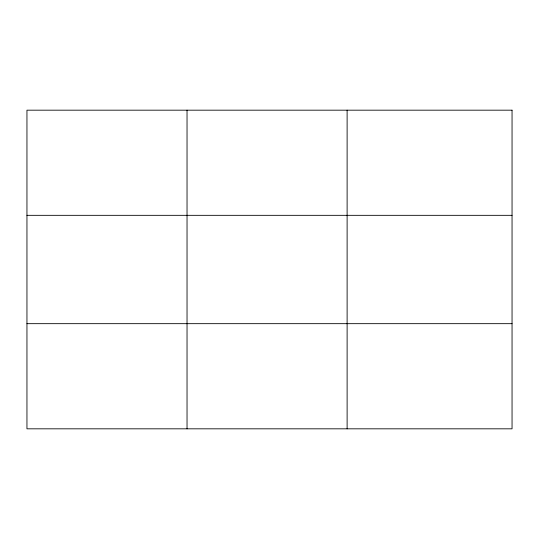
<?xml version="1.0" encoding="UTF-8"?>
<svg xmlns="http://www.w3.org/2000/svg" width="539" height="539" viewBox="0 0 539 539"><rect width="100%" height="100%" fill="white"/><g stroke="black" fill="none" stroke-linecap="round" stroke-linejoin="round"><path stroke-width="0.81" d="M187.033 110.178L187.033 428.822M347.116 110.178L347.116 428.822M26.95 215.331L512.05 215.331M26.95 323.669L512.05 323.669M512.05 110.178L512.05 428.822L26.95 428.822L26.95 110.178L512.05 110.178"/></g></svg>
